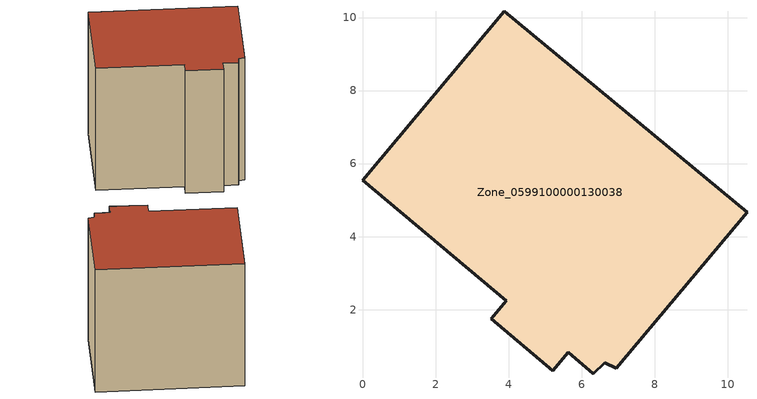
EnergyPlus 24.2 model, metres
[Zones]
Zone_0599100000130038
 floor ground (C_G): 5.63,0.83 5.21,0.33 3.52,1.75 3.94,2.25 0,5.54 3.88,10.17 10.53,4.67 6.95,0.4 6.63,0.54 6.33,0.25 z0
 wall outside (C_F): 3.94,2.25 3.52,1.75 5.21,0.33 5.63,0.83 6.33,0.25 6.63,0.54 6.95,0.4 10.53,4.67 3.88,10.17 0,5.54 3.94,2.25 z0:8.34
 roof outside (C_R): 6.33,0.25 6.63,0.54 6.95,0.4 10.53,4.67 3.88,10.17 0,5.54 3.94,2.25 3.52,1.75 5.21,0.33 5.63,0.83 z8.34
[BUILDING]
Pand.0599100000130038: North Axis=0; Terrain=City; Loads Convergence Tolerance Value=0.04; Temperature Convergence Tolerance Value=0.4; Solar Distribution=FullExterior; Maximum Number of Warmup Days=25; Minimum Number of Warmup Days=1
[Site:Location]
Rotterdam.The.Hague.AP_ZH_NLD Design_Conditions: Latitude=51.96; Longitude=4.45; Time Zone=1; Elevation=-4.5
[SITE:GROUNDTEMPERATURE:BUILDINGSURFACE]
18, 18, 18, 18, 18, 18, 18, 18, 18, 18, 18, 18
[MATERIAL] Thermal Absorptance=0.9; Solar Absorptance=0.7; Visible Absorptance=0.7
Name | Roughness | Thickness | Conductivity | Density | Specific Heat
G.TC.1946-1964 | MediumSmooth | 0.15 | 1 | 540 | 1210
F.TC.1946-1964 | Rough | 0.3 | 0.857143 | 1920 | 840
R.TC.1946-1964 | MediumRough | 0.2 | 0.235294 | 1500 | 1000
[CONSTRUCTION]
C_G: G.TC.1946-1964
C_F: F.TC.1946-1964
C_R: R.TC.1946-1964
[ZONE]
Zone_0599100000130038: Type=1; Multiplier=1; Ceiling Height=Autocalculate; Volume=Autocalculate; Floor Area=autocalculate; Part of Total Floor Area=Yes
[ZONEINFILTRATION:DESIGNFLOWRATE]
Infil_Zone_0599100000130038: Zone or ZoneList or Space or SpaceList=Zone_0599100000130038; Schedule=AlwaysOn; Design Flow Rate Calculation Method=Flow/Area; Flow Rate per Floor Area=0.003; Constant Term Coefficient=1; Temperature Term Coefficient=0; Velocity Term Coefficient=0; Velocity Squared Term Coefficient=0
[HVACTEMPLATE:ZONE:IDEALLOADSAIRSYSTEM]
Zone_0599100000130038: Maximum Heating Supply Air Temperature=50; Minimum Cooling Supply Air Temperature=13; Maximum Heating Supply Air Humidity Ratio=0.0156; Minimum Cooling Supply Air Humidity Ratio=0.0077; Heating Limit=NoLimit; Cooling Limit=NoLimit; Dehumidification Control Type=ConstantSensibleHeatRatio; Cooling Sensible Heat Ratio=0.7; Dehumidification Setpoint=60; Humidification Control Type=None; Humidification Setpoint=30; Outdoor Air Method=None; Outdoor Air Flow Rate per Person=0.00944; Outdoor Air Flow Rate per Zone Floor Area=0; Outdoor Air Flow Rate per Zone=0; Demand Controlled Ventilation Type=None; Outdoor Air Economizer Type=NoEconomizer; Heat Recovery Type=None; Sensible Heat Recovery Effectiveness=0.7; Latent Heat Recovery Effectiveness=0.65
[ZONECONTROL:THERMOSTAT]
ThermostatControl_Zone_0599100000130038: Zone or ZoneList=Zone_0599100000130038; Control Type Schedule=DualSetpointControlType; Control 1=Thermostat_Zone_0599100000130038; Temperature Difference Between Cutout And Setpoint=0
[THERMOSTATSETPOINT:DUALSETPOINT]
Thermostat_Zone_0599100000130038: Heating Setpoint Temperature Schedule=HeatingSetpoint_Zone_0599100000130038; Cooling Setpoint Temperature Schedule=CoolingSetpoint_Zone_0599100000130038
[SCHEDULE:COMPACT]
HeatingSetpoint_Zone_0599100000130038: Through: 12/31, For: AllDays, Until: 24:00, 21
CoolingSetpoint_Zone_0599100000130038: Through: 12/31, For: AllDays, Until: 24:00, 24
DualSetpointControlType: Through: 12/31, For: AllDays, Until: 24:00, 4
AlwaysOn: Through: 12/31, For: AllDays, Until: 24:00, 1
